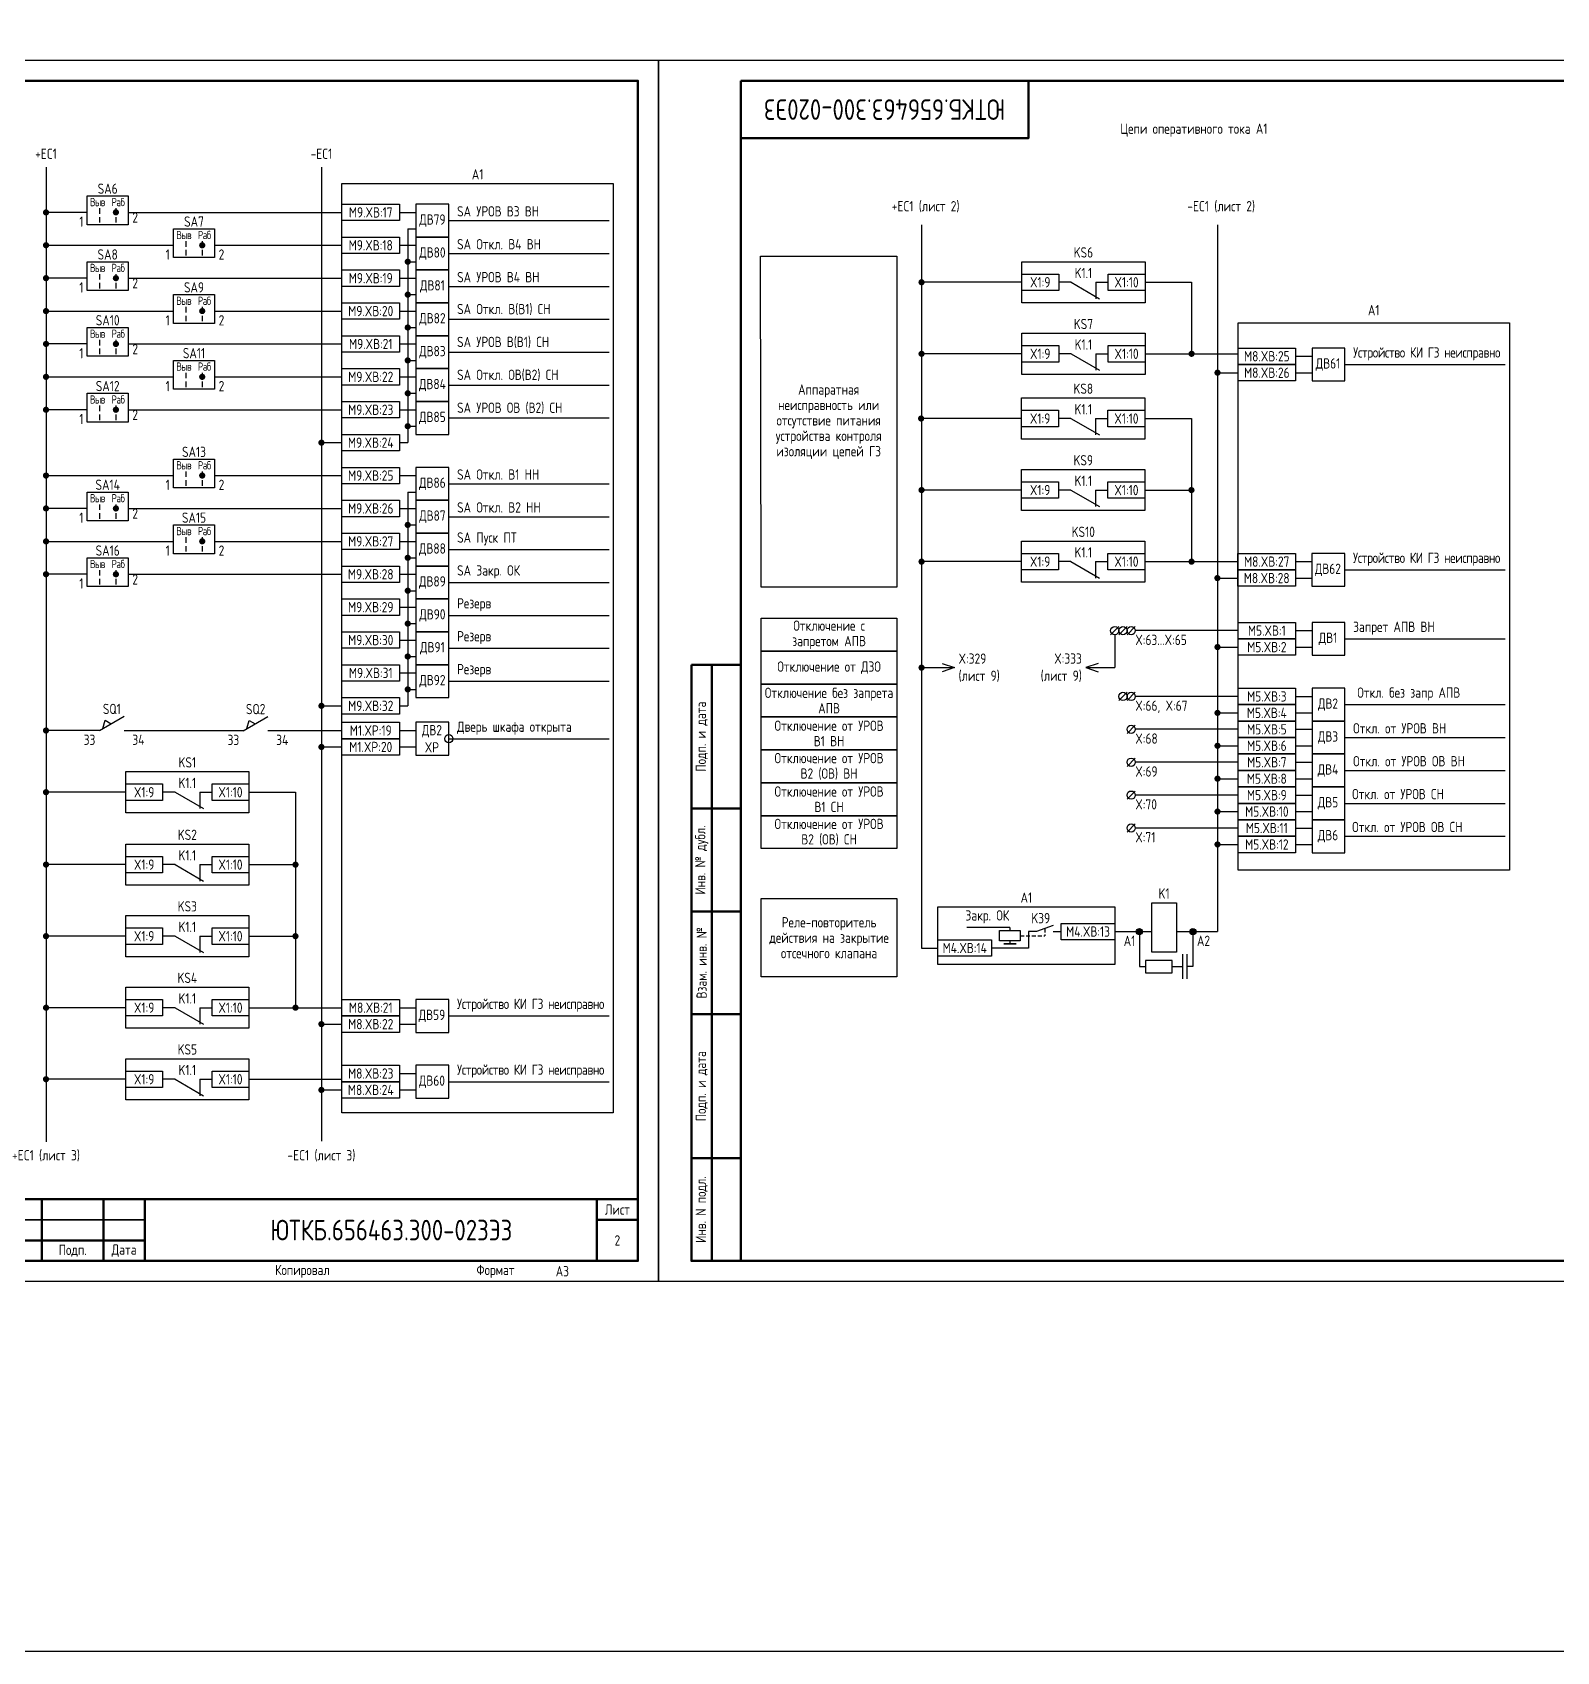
# Model space of a CAD drawing. Header units: millimetres. Extents: x -1117 to 6417, y -90 to 586.
# Drawn here: x 687.7 to 1058.5, y -90 to 303.8 of the extents above; entities that cross this region are included whole.
import ezdxf
from ezdxf.enums import TextEntityAlignment as Align

# ---------------------------------------------------------------- set-up
doc = ezdxf.new("R2010")
doc.units = ezdxf.units.MM
doc.linetypes.add('HIDDEN2', pattern=[4.7625, 3.175, -1.5875])
doc.styles.add('Gost_type_A', font='GOST_A.TTF')

# ---------------------------------------------------------------- blocks, each defined once
blk = doc.blocks.new('POINT')
at = {"const_width": 0.75}
blk.add_lwpolyline([(-0.375, 0, 1), (0.375, 0, 1)], format="xyb", close=True, dxfattribs=at)
blk = doc.blocks.new('Штамп угловой верхний')
at = {"lineweight": 50}
blk.add_lwpolyline([(0, 0), (70, 0), (70, -14), (0, -14)], close=True, dxfattribs=at)
blk = doc.blocks.new('Формат_А3')
blk.add_lwpolyline([(-420, 297), (0, 297), (0, 0), (-420, 0)], close=True)
at = {"lineweight": 50}
blk.add_lwpolyline([(-400, 292), (-5, 292), (-5, 5), (-400, 5)], close=True, dxfattribs=at)
blk = doc.blocks.new('Штамп левый нижний')
at = {"lineweight": 50}
for points in [[(-12, 145), (-7, 145), (-7, 110), (-12, 110)], [(-7, 145), (0, 145), (0, 110), (-7, 110)], [(-12, 110), (-7, 110), (-7, 85), (-12, 85)], [(-7, 110), (0, 110), (0, 85), (-7, 85)], [(-12, 85), (-7, 85), (-7, 60), (-12, 60)], [(-7, 85), (0, 85), (0, 60), (-7, 60)], [(-12, 60), (-7, 60), (-7, 25), (-12, 25)], [(-7, 60), (0, 60), (0, 25), (-7, 25)], [(-12, 25), (-7, 25), (-7, 0), (-12, 0)], [(-7, 25), (0, 25), (0, 0), (-7, 0)]]:
    blk.add_lwpolyline(points, close=True, dxfattribs=at)
at = {"char_height": 2.5, "attachment_point": 5, "rotation": 90, "style": 'Gost_type_A'}
for s, insert, width in [('Подп. и дата', (-9.5, 127.5), 35), ('Инв. № дубл.', (-9.5, 97.5), 25), ('Взам. инв. №', (-9.5, 72.5), 25), ('Подп. и дата', (-9.5, 42.5), 35), ('Инв. N подл.', (-9.5, 12.5), 25)]:
    blk.add_mtext(s, dxfattribs=dict(at, insert=insert, width=width))
blk = doc.blocks.new('Штамп малый нижний')
at = {"lineweight": 50}
for points in [[(-185, 15), (-178, 15), (-178, 5), (-185, 5)], [(-178, 15), (-168, 15), (-168, 5), (-178, 5)], [(-168, 15), (-145, 15), (-145, 5), (-168, 5)], [(-145, 15), (-130, 15), (-130, 5), (-145, 5)], [(-130, 15), (-120, 15), (-120, 5), (-130, 5)], [(-120, 15), (-10, 15), (-10, 0), (-120, 0)], [(-10, 15), (0, 15), (0, 10), (-10, 10)], [(-10, 10), (0, 10), (0, 0), (-10, 0)], [(-185, 5), (-178, 5), (-178, 0), (-185, 0)], [(-178, 5), (-168, 5), (-168, 0), (-178, 0)], [(-168, 5), (-145, 5), (-145, 0), (-168, 0)], [(-145, 5), (-130, 5), (-130, 0), (-145, 0)], [(-130, 5), (-120, 5), (-120, 0), (-130, 0)]]:
    blk.add_lwpolyline(points, close=True, dxfattribs=at)
for points in [[(-185, 15), (-178, 15), (-178, 10), (-185, 10)], [(-178, 15), (-168, 15), (-168, 10), (-178, 10)], [(-168, 15), (-145, 15), (-145, 10), (-168, 10)], [(-145, 15), (-130, 15), (-130, 10), (-145, 10)], [(-130, 15), (-120, 15), (-120, 10), (-130, 10)], [(-185, 10), (-178, 10), (-178, 5), (-185, 5)], [(-178, 10), (-168, 10), (-168, 5), (-178, 5)], [(-168, 10), (-145, 10), (-145, 5), (-168, 5)], [(-145, 10), (-130, 10), (-130, 5), (-145, 5)], [(-130, 10), (-120, 10), (-120, 5), (-130, 5)]]:
    blk.add_lwpolyline(points, close=True)
at = {"char_height": 2.5, "style": 'Gost_type_A'}
for s, insert, width, attachment_point in [('Лист', (-5, 12.5), 10, 5), ('№ докум.', (-156.5, 2.5), 23, 5), ('Подп.', (-137.5, 2.5), 15, 5), ('Дата', (-125, 2.5), 10, 5), ('Изм.', (-181.5, 2.5), 7, 5), ('Лист', (-173, 2.5), 10, 5), ('Копировал', (-75, -2.53), 13.1202, 6), ('Формат', (-30, -2.53), 13.1202, 6)]:
    blk.add_mtext(s, dxfattribs=dict(at, insert=insert, width=width, attachment_point=attachment_point))
blk = doc.blocks.new('Переключатель_положение')
for p, q in [((2, 1), (2, -0.34)), ((2, -1.14), (2, -2.49))]:
    blk.add_line(p, q)

msp = doc.modelspace()

# ---------------------------------------------------------------- hatches: boundary and pattern name
at = {"linetype": 'Continuous', "ltscale": 4.8}
h = msp.add_hatch(color=256, dxfattribs=at)
edge = h.paths.add_edge_path()
edge.add_arc((957, 85.1), 0.75, 0, 360)
h = msp.add_hatch(color=256, dxfattribs=at)
edge = h.paths.add_edge_path()
edge.add_arc((970, 85.1), 0.75, 0, 360)

# ---------------------------------------------------------------- linework, layer by layer
for p, q in [((691, 271), (691, 33.98)), ((758, 271), (758, 34.1)), ((701, 259.99), (691, 259.99)), ((711, 259.99), (763, 259.99)), ((777, 259.99), (781, 259.99)), ((779, 255.99), (781, 255.99)), ((779, 255.99), (779, 203.99)), ((789, 257.99), (828, 257.99)), ((904, 257), (904, 81.1)), ((976, 257), (976, 85.1)), ((691, 251.99), (722, 251.99)), ((732, 251.99), (763, 251.99)), ((777, 251.99), (781, 251.99)), ((789, 249.99), (828, 249.99)), ((779, 247.99), (781, 247.99)), ((701, 243.99), (691, 243.99)), ((711, 243.99), (763, 243.99)), ((777, 243.99), (781, 243.99)), ((789, 241.99), (828, 241.99)), ((928.38, 243), (904, 243)), ((940.38, 243), (937.38, 243)), ((940.38, 243), (947.3, 239)), ((946.38, 243), (946.38, 239)), ((946.38, 243), (949.38, 243)), ((958.37, 243), (969.69, 243)), ((958.37, 243), (969.69, 243)), ((969.69, 243), (969.69, 225.6)), ((779, 239.99), (781, 239.99)), ((691, 235.99), (722, 235.99)), ((732, 235.99), (763, 235.99)), ((777, 235.99), (781, 235.99)), ((789, 233.99), (828, 233.99)), ((779, 231.99), (781, 231.99)), ((701, 227.99), (691, 227.99)), ((711, 227.99), (763, 227.99)), ((777, 227.99), (781, 227.99)), ((789, 225.99), (828, 225.99)), ((928.38, 225.6), (904, 225.6)), ((940.38, 225.6), (937.38, 225.6)), ((940.38, 225.6), (947.3, 221.6)), ((946.38, 225.6), (946.38, 221.6)), ((946.38, 225.6), (949.38, 225.6)), ((958.37, 225.6), (981, 225.6)), ((995, 225), (999, 225)), ((779, 223.99), (781, 223.99)), ((976, 221), (981, 221)), ((995, 221), (999, 221)), ((1007, 223), (1046, 223)), ((691, 219.99), (722, 219.99)), ((732, 219.99), (763, 219.99)), ((777, 219.99), (781, 219.99)), ((789, 217.99), (828, 217.99)), ((779, 215.99), (781, 215.99)), ((701, 211.99), (691, 211.99)), ((711, 211.99), (763, 211.99)), ((777, 211.99), (781, 211.99)), ((789, 209.99), (828, 209.99)), ((928.35, 209.86), (903.97, 209.86)), ((940.35, 209.86), (937.35, 209.86)), ((940.35, 209.86), (947.27, 205.86)), ((946.35, 209.86), (946.35, 205.86)), ((946.35, 209.86), (949.35, 209.86)), ((958.35, 209.86), (969.66, 209.86)), ((958.35, 209.86), (969.66, 209.86)), ((969.66, 209.86), (969.66, 175.06)), ((779, 207.99), (781, 207.99)), ((758, 203.99), (763, 203.99)), ((758, 203.99), (763, 203.99)), ((777, 203.99), (779, 203.99)), ((691, 195.99), (722, 195.99)), ((732, 195.99), (763, 195.99)), ((777, 195.99), (781, 195.99)), ((789, 193.99), (828, 193.99)), ((779, 191.99), (781, 191.99)), ((779, 191.99), (779, 139.99)), ((928.35, 192.46), (904, 192.46)), ((940.35, 192.46), (937.35, 192.46)), ((940.35, 192.46), (947.27, 188.46)), ((946.35, 192.46), (946.35, 188.46)), ((946.35, 192.46), (949.35, 192.46)), ((958.35, 192.46), (969.66, 192.46)), ((701, 187.99), (691, 187.99)), ((711, 187.99), (763, 187.99)), ((777, 187.99), (781, 187.99)), ((789, 185.99), (828, 185.99)), ((779, 183.99), (781, 183.99)), ((691, 179.99), (722, 179.99)), ((732, 179.99), (763, 179.99)), ((777, 179.99), (781, 179.99)), ((789, 177.99), (828, 177.99)), ((779, 175.99), (781, 175.99)), ((928.35, 175.06), (904, 175.06)), ((940.35, 175.06), (937.35, 175.06)), ((940.35, 175.06), (947.27, 171.06)), ((946.35, 175.06), (946.35, 171.06)), ((946.35, 175.06), (949.35, 175.06)), ((958.35, 175.06), (980.97, 175.06)), ((994.97, 175.06), (998.97, 175.06)), ((701, 171.99), (691, 171.99)), ((711, 171.99), (763, 171.99)), ((777, 171.99), (781, 171.99)), ((789, 169.99), (828, 169.99)), ((975.97, 171.06), (980.97, 171.06)), ((994.97, 171.06), (998.97, 171.06)), ((1006.97, 173.06), (1045.97, 173.06)), ((779, 167.99), (781, 167.99)), ((777, 163.99), (781, 163.99)), ((789, 161.99), (828, 161.99)), ((779, 159.99), (781, 159.99)), ((952, 159.28), (950, 157.28)), ((954, 159.28), (952, 157.28)), ((956, 159.28), (954, 157.28)), ((981, 158.28), (956, 158.28)), ((995, 158.28), (999, 158.28)), ((777, 155.99), (781, 155.99)), ((789, 153.99), (828, 153.99)), ((951, 157.28), (951, 149.28)), ((976, 154.28), (981, 154.28)), ((995, 154.28), (999, 154.28)), ((1007, 156.28), (1046, 156.28)), ((779, 151.99), (781, 151.99)), ((777, 147.99), (781, 147.99)), ((789, 145.99), (828, 145.99)), ((904, 149.28), (912, 149.28)), ((944, 149.28), (951, 149.28)), ((779, 143.99), (781, 143.99)), ((954, 143.28), (952, 141.28)), ((956, 143.28), (954, 141.28)), ((981, 142.28), (956, 142.28)), ((995, 142.28), (999, 142.28)), ((758, 139.99), (763, 139.99)), ((758, 139.99), (763, 139.99)), ((777, 139.99), (779, 139.99)), ((976, 138.28), (981, 138.28)), ((995, 138.28), (999, 138.28)), ((1007, 140.28), (1046, 140.28)), ((704, 133.99), (691, 133.99)), ((704, 133.99), (710, 137.45)), ((704.86, 134.49), (705.43, 136.48)), ((705.43, 136.48), (706.87, 135.65)), ((739, 133.95), (710, 133.95)), ((739, 133.95), (745, 137.41)), ((739.86, 134.45), (740.43, 136.43)), ((740.43, 136.43), (741.87, 135.6)), ((745, 133.99), (763, 133.99)), ((777, 133.99), (781, 133.99)), ((956, 135.28), (954, 133.28)), ((981, 134.28), (956, 134.28)), ((995, 134.28), (999, 134.28)), ((758, 129.99), (763, 129.99)), ((758, 129.99), (763, 129.99)), ((777, 129.99), (781, 129.99)), ((789, 131.99), (828, 131.99)), ((976, 130.28), (981, 130.28)), ((995, 130.28), (999, 130.28)), ((1007, 132.28), (1046, 132.28)), ((956, 127.28), (954, 125.28)), ((981, 126.28), (956, 126.28)), ((995, 126.28), (999, 126.28)), ((976, 122.28), (981, 122.28)), ((995, 122.28), (999, 122.28)), ((1007, 124.28), (1046, 124.28)), ((710.38, 118.99), (691, 118.99)), ((722.38, 118.99), (719.38, 118.99)), ((722.38, 118.99), (729.3, 114.99)), ((728.38, 118.99), (728.38, 114.99)), ((728.38, 118.99), (731.38, 118.99)), ((740.37, 118.99), (751.69, 118.99)), ((751.69, 118.99), (751.69, 66.59)), ((956, 119.28), (954, 117.28)), ((981, 118.28), (956, 118.28)), ((995, 118.28), (999, 118.28)), ((976, 114.28), (981, 114.28)), ((995, 114.28), (999, 114.28)), ((1007, 116.28), (1046, 116.28)), ((956, 111.28), (954, 109.28)), ((981, 110.28), (956, 110.28)), ((995, 110.28), (999, 110.28)), ((1007, 108.28), (1046, 108.28)), ((976, 106.28), (981, 106.28)), ((995, 106.28), (999, 106.28)), ((710.38, 101.38), (691, 101.38)), ((722.38, 101.38), (719.38, 101.38)), ((722.38, 101.38), (729.3, 97.38)), ((728.38, 101.38), (728.38, 97.38)), ((728.38, 101.38), (731.38, 101.38)), ((740.37, 101.38), (751.69, 101.38)), ((710.38, 83.98), (691, 83.98)), ((722.38, 83.98), (719.38, 83.98)), ((722.38, 83.98), (729.3, 79.98)), ((728.38, 83.98), (728.38, 79.98)), ((728.38, 83.98), (731.38, 83.98)), ((740.37, 83.98), (751.69, 83.98)), ((925.5, 86.1), (915, 86.1)), ((925.5, 86.1), (925.5, 85.35)), ((925.5, 82.85), (925.5, 82.1)), ((951, 85.1), (960, 85.1)), ((966, 85.1), (976, 85.1)), ((904, 81.1), (908, 81.1)), ((710.38, 66.59), (691, 66.59)), ((722.38, 66.59), (719.38, 66.59)), ((722.38, 66.59), (729.3, 62.59)), ((728.38, 66.59), (728.38, 62.59)), ((728.38, 66.59), (731.38, 66.59)), ((740.37, 66.59), (763, 66.59)), ((777, 66.59), (781, 66.59)), ((789, 64.59), (828, 64.59)), ((758, 62.59), (763, 62.59)), ((758, 62.59), (763, 62.59)), ((777, 62.59), (781, 62.59)), ((710.38, 49.19), (691, 49.19)), ((722.38, 49.19), (719.38, 49.19)), ((722.38, 49.19), (729.3, 45.19)), ((728.38, 49.19), (728.38, 45.19)), ((728.38, 49.19), (731.38, 49.19)), ((740.37, 49.19), (763, 49.19)), ((777, 50.59), (781, 50.59)), ((789, 48.59), (828, 48.59)), ((758, 46.59), (763, 46.59)), ((758, 46.59), (763, 46.59)), ((777, 46.59), (781, 46.59))]:
    msp.add_line(p, q)
at = {"linetype": 'HIDDEN2', "ltscale": 0.3}
for p in [(928, 84.1), (934, 85.85)]:
    msp.add_line(p, (934, 84.1), dxfattribs=at)
at = {"linetype": 'Continuous', "ltscale": 1.08}
for p, q in [((932, 85.1), (930, 85.1)), ((930, 85.1), (930, 81.1)), ((936, 85.1), (938, 85.1)), ((930, 81.1), (921, 81.1))]:
    msp.add_line(p, q, dxfattribs=at)
at = {"linetype": 'Continuous', "ltscale": 4.32}
msp.add_line((936, 86.6), (932, 85.1), dxfattribs=at)
at = {"linetype": 'Continuous', "ltscale": 4.8}
for p, q in [((957, 85.1), (957, 76.6)), ((970, 85.1), (970, 76.6)), ((967.5, 79.6), (967.5, 73.6)), ((968.5, 79.6), (968.5, 73.6)), ((957, 76.6), (958.5, 76.6)), ((965, 76.6), (967.5, 76.6)), ((970, 76.6), (968.5, 76.6))]:
    msp.add_line(p, q, dxfattribs=at)
for points in [[(-1117.42, 586), (6417.25, 586), (6417.25, -90), (-1117.42, -90)], [(701, 263.99), (711, 263.99), (711, 256.99), (701, 256.99)], [(763, 266.99), (829, 266.99), (829, 40.98), (763, 40.98)], [(763, 261.99), (777, 261.99), (777, 257.99), (763, 257.99)], [(722, 255.99), (732, 255.99), (732, 248.99), (722, 248.99)], [(763, 253.99), (777, 253.99), (777, 249.99), (763, 249.99)], [(898, 168.81), (865, 168.81), (864.82, 249.33), (898, 249.33)], [(701, 247.99), (711, 247.99), (711, 240.99), (701, 240.99)], [(763, 245.99), (777, 245.99), (777, 241.99), (763, 241.99)], [(928.38, 248), (958.37, 248), (958.37, 238), (928.38, 238)], [(928.38, 245), (937.37, 245), (937.37, 241), (928.38, 241)], [(949.38, 245), (958.37, 245), (958.37, 241), (949.38, 241)], [(722, 239.99), (732, 239.99), (732, 232.99), (722, 232.99)], [(763, 237.99), (777, 237.99), (777, 233.99), (763, 233.99)], [(981, 233.1), (1047, 233.1), (1047, 99.99), (981, 99.99)], [(701, 231.99), (711, 231.99), (711, 224.99), (701, 224.99)], [(763, 229.99), (777, 229.99), (777, 225.99), (763, 225.99)], [(928.38, 230.6), (958.37, 230.6), (958.37, 220.6), (928.38, 220.6)], [(928.38, 227.6), (937.37, 227.6), (937.37, 223.6), (928.38, 223.6)], [(949.38, 227.6), (958.37, 227.6), (958.37, 223.6), (949.38, 223.6)], [(981, 227), (995, 227), (995, 223), (981, 223)], [(722, 223.99), (732, 223.99), (732, 216.99), (722, 216.99)], [(763, 221.99), (777, 221.99), (777, 217.99), (763, 217.99)], [(981, 223), (995, 223), (995, 219), (981, 219)], [(701, 215.99), (711, 215.99), (711, 208.99), (701, 208.99)], [(763, 213.99), (777, 213.99), (777, 209.99), (763, 209.99)], [(928.35, 214.86), (958.35, 214.86), (958.35, 204.86), (928.35, 204.86)], [(928.35, 211.86), (937.35, 211.86), (937.35, 207.86), (928.35, 207.86)], [(949.35, 211.86), (958.35, 211.86), (958.35, 207.86), (949.35, 207.86)], [(763, 205.99), (777, 205.99), (777, 201.99), (763, 201.99)], [(722, 199.99), (732, 199.99), (732, 192.99), (722, 192.99)], [(763, 197.99), (777, 197.99), (777, 193.99), (763, 193.99)], [(928.35, 197.46), (958.35, 197.46), (958.35, 187.46), (928.35, 187.46)], [(928.35, 194.46), (937.35, 194.46), (937.35, 190.46), (928.35, 190.46)], [(949.35, 194.46), (958.35, 194.46), (958.35, 190.46), (949.35, 190.46)], [(701, 191.99), (711, 191.99), (711, 184.99), (701, 184.99)], [(763, 189.99), (777, 189.99), (777, 185.99), (763, 185.99)], [(722, 183.99), (732, 183.99), (732, 176.99), (722, 176.99)], [(763, 181.99), (777, 181.99), (777, 177.99), (763, 177.99)], [(928.35, 180.06), (958.35, 180.06), (958.35, 170.06), (928.35, 170.06)], [(701, 175.99), (711, 175.99), (711, 168.99), (701, 168.99)], [(763, 173.99), (777, 173.99), (777, 169.99), (763, 169.99)], [(928.35, 177.06), (937.35, 177.06), (937.35, 173.06), (928.35, 173.06)], [(949.35, 177.06), (958.35, 177.06), (958.35, 173.06), (949.35, 173.06)], [(980.97, 177.06), (994.97, 177.06), (994.97, 173.06), (980.97, 173.06)], [(980.97, 173.06), (994.97, 173.06), (994.97, 169.06), (980.97, 169.06)], [(763, 165.99), (777, 165.99), (777, 161.99), (763, 161.99)], [(763, 157.99), (777, 157.99), (777, 153.99), (763, 153.99)], [(898, 153.28), (865, 153.28), (865, 161.28), (898, 161.28)], [(981, 160.28), (995, 160.28), (995, 156.28), (981, 156.28)], [(981, 156.28), (995, 156.28), (995, 152.28), (981, 152.28)], [(763, 149.99), (777, 149.99), (777, 145.99), (763, 145.99)], [(898, 145.28), (865, 145.28), (865, 153.28), (898, 153.28)], [(763, 141.99), (777, 141.99), (777, 137.99), (763, 137.99)], [(898, 137.28), (865, 137.28), (865, 145.28), (898, 145.28)], [(981, 144.28), (995, 144.28), (995, 140.28), (981, 140.28)], [(981, 140.28), (995, 140.28), (995, 136.28), (981, 136.28)], [(763, 135.99), (777, 135.99), (777, 131.99), (763, 131.99)], [(763, 135.99), (777, 135.99), (777, 131.99), (763, 131.99)], [(898, 129.28), (865, 129.28), (865, 137.28), (898, 137.28)], [(981, 136.28), (995, 136.28), (995, 132.28), (981, 132.28)], [(763, 131.99), (777, 131.99), (777, 127.99), (763, 127.99)], [(981, 132.28), (995, 132.28), (995, 128.28), (981, 128.28)], [(898, 121.28), (865, 121.28), (865, 129.28), (898, 129.28)], [(981, 128.28), (995, 128.28), (995, 124.28), (981, 124.28)], [(710.38, 123.99), (740.37, 123.99), (740.37, 113.99), (710.38, 113.99)], [(981, 124.28), (995, 124.28), (995, 120.28), (981, 120.28)], [(710.38, 120.99), (719.37, 120.99), (719.37, 116.99), (710.38, 116.99)], [(731.38, 120.99), (740.37, 120.99), (740.37, 116.99), (731.38, 116.99)], [(898, 113.28), (865, 113.28), (865, 121.28), (898, 121.28)], [(981, 120.28), (995, 120.28), (995, 116.28), (981, 116.28)], [(981, 116.28), (995, 116.28), (995, 112.28), (981, 112.28)], [(898, 105.28), (865, 105.28), (865, 113.28), (898, 113.28)], [(981, 112.28), (995, 112.28), (995, 108.28), (981, 108.28)], [(710.38, 106.38), (740.37, 106.38), (740.37, 96.38), (710.38, 96.38)], [(981, 108.28), (995, 108.28), (995, 104.28), (981, 104.28)], [(710.38, 103.38), (719.37, 103.38), (719.37, 99.38), (710.38, 99.38)], [(731.38, 103.38), (740.37, 103.38), (740.37, 99.38), (731.38, 99.38)], [(898, 74.1), (865, 74.1), (865, 93.1), (898, 93.1)], [(908, 91.1), (951, 91.1), (951, 77.1), (908, 77.1)], [(960, 92.1), (966, 92.1), (966, 80.1), (960, 80.1)], [(710.38, 88.98), (740.37, 88.98), (740.37, 78.98), (710.38, 78.98)], [(938, 87.1), (951, 87.1), (951, 83.1), (938, 83.1)], [(710.38, 85.98), (719.37, 85.98), (719.37, 81.98), (710.38, 81.98)], [(731.38, 85.98), (740.37, 85.98), (740.37, 81.98), (731.38, 81.98)], [(908, 83.1), (921, 83.1), (921, 79.1), (908, 79.1)], [(928, 85.35), (928, 82.85), (923, 82.85), (923, 85.35)], [(927, 82.1), (924, 82.1)], [(710.38, 71.59), (740.37, 71.59), (740.37, 61.59), (710.38, 61.59)], [(710.38, 68.59), (719.37, 68.59), (719.37, 64.59), (710.38, 64.59)], [(731.38, 68.59), (740.37, 68.59), (740.37, 64.59), (731.38, 64.59)], [(763, 68.59), (777, 68.59), (777, 64.59), (763, 64.59)], [(763, 64.59), (777, 64.59), (777, 60.59), (763, 60.59)], [(710.38, 54.19), (740.37, 54.19), (740.37, 44.19), (710.38, 44.19)], [(763, 52.59), (777, 52.59), (777, 48.59), (763, 48.59)], [(710.38, 51.19), (719.37, 51.19), (719.37, 47.19), (710.38, 47.19)], [(731.38, 51.19), (740.37, 51.19), (740.37, 47.19), (731.38, 47.19)], [(763, 48.59), (777, 48.59), (777, 44.59), (763, 44.59)]]:
    msp.add_lwpolyline(points, close=True)
at = {"ltscale": 4}
for points in [[(781, 253.99), (789, 253.99), (789, 261.99), (781, 261.99)], [(781, 245.99), (789, 245.99), (789, 253.99), (781, 253.99)], [(781, 237.99), (789, 237.99), (789, 245.99), (781, 245.99)], [(781, 229.99), (789, 229.99), (789, 237.99), (781, 237.99)], [(781, 221.99), (789, 221.99), (789, 229.99), (781, 229.99)], [(999, 219), (1007, 219), (1007, 227), (999, 227)], [(781, 213.99), (789, 213.99), (789, 221.99), (781, 221.99)], [(781, 205.99), (789, 205.99), (789, 213.99), (781, 213.99)], [(781, 189.99), (789, 189.99), (789, 197.99), (781, 197.99)], [(781, 181.99), (789, 181.99), (789, 189.99), (781, 189.99)], [(781, 173.99), (789, 173.99), (789, 181.99), (781, 181.99)], [(781, 165.99), (789, 165.99), (789, 173.99), (781, 173.99)], [(998.97, 169.06), (1006.97, 169.06), (1006.97, 177.06), (998.97, 177.06)], [(781, 157.99), (789, 157.99), (789, 165.99), (781, 165.99)], [(781, 149.99), (789, 149.99), (789, 157.99), (781, 157.99)], [(999, 152.28), (1007, 152.28), (1007, 160.28), (999, 160.28)], [(781, 141.99), (789, 141.99), (789, 149.99), (781, 149.99)], [(999, 136.28), (1007, 136.28), (1007, 144.28), (999, 144.28)], [(781, 127.99), (789, 127.99), (789, 135.99), (781, 135.99)], [(999, 128.28), (1007, 128.28), (1007, 136.28), (999, 136.28)], [(999, 120.28), (1007, 120.28), (1007, 128.28), (999, 128.28)], [(999, 112.28), (1007, 112.28), (1007, 120.28), (999, 120.28)], [(999, 104.28), (1007, 104.28), (1007, 112.28), (999, 112.28)], [(781, 60.59), (789, 60.59), (789, 68.59), (781, 68.59)], [(781, 44.59), (789, 44.59), (789, 52.59), (781, 52.59)]]:
    msp.add_lwpolyline(points, close=True, dxfattribs=at)
for points in [[(909, 150.28), (912, 149.28), (909, 148.28)], [(947, 150.28), (944, 149.28), (947, 148.28)]]:
    msp.add_lwpolyline(points)
at = {"linetype": 'Continuous', "ltscale": 4.8}
msp.add_lwpolyline([(958.5, 75.1), (965, 75.1), (965, 78.1), (958.5, 78.1)], close=True, dxfattribs=at)
for centre in [(951, 158.28), (953, 158.28), (955, 158.28), (953, 142.28), (955, 142.28), (955, 134.28), (789, 131.99), (955, 126.28), (955, 118.28), (955, 110.28)]:
    msp.add_circle(centre, 1)
for centre in [(957, 85.1), (970, 85.1)]:
    msp.add_circle(centre, 0.75, dxfattribs=at)

# ---------------------------------------------------------------- block references
at = {"color": 1}
for name, p in [('Формат_А3', (840, 0)), ('Формат_А3', (1260, 0)), ('Штамп левый нижний', (860, 5)), ('Штамп малый нижний', (835, 5))]:
    msp.add_blockref(name, p, dxfattribs=at)
for name, p in [('Штамп угловой верхний', (860, 292)), ('POINT', (691, 259.99)), ('Переключатель_положение', (702, 259.99)), ('POINT', (708, 259.99)), ('Переключатель_положение', (706, 259.99)), ('POINT', (691, 251.99)), ('Переключатель_положение', (723, 251.99)), ('POINT', (729, 251.99)), ('Переключатель_положение', (727, 251.99)), ('POINT', (779, 247.99)), ('POINT', (691, 243.99)), ('Переключатель_положение', (702, 243.99)), ('POINT', (708, 243.99)), ('Переключатель_положение', (706, 243.99)), ('POINT', (779, 239.99)), ('POINT', (904, 243)), ('POINT', (691, 235.99)), ('Переключатель_положение', (723, 235.99)), ('POINT', (729, 235.99)), ('Переключатель_положение', (727, 235.99)), ('POINT', (779, 231.99)), ('POINT', (691, 227.99)), ('Переключатель_положение', (702, 227.99)), ('POINT', (708, 227.99)), ('Переключатель_положение', (706, 227.99)), ('POINT', (779, 223.99)), ('POINT', (904, 225.6)), ('POINT', (969.69, 225.6)), ('POINT', (969.69, 225.6)), ('POINT', (691, 219.99)), ('Переключатель_положение', (723, 219.99)), ('POINT', (729, 219.99)), ('Переключатель_положение', (727, 219.99)), ('POINT', (976, 221)), ('POINT', (976, 221)), ('POINT', (779, 215.99)), ('POINT', (691, 211.99)), ('Переключатель_положение', (702, 211.99)), ('POINT', (708, 211.99)), ('Переключатель_положение', (706, 211.99)), ('POINT', (779, 207.99)), ('POINT', (903.9, 209.86)), ('POINT', (758, 203.99)), ('POINT', (758, 203.99)), ('Переключатель_положение', (723, 195.99)), ('Переключатель_положение', (727, 195.99)), ('POINT', (691, 195.99)), ('POINT', (729, 195.99)), ('POINT', (904, 192.46)), ('POINT', (969.66, 192.46)), ('POINT', (969.66, 192.46)), ('POINT', (691, 187.99)), ('Переключатель_положение', (702, 187.99)), ('POINT', (708, 187.99)), ('Переключатель_положение', (706, 187.99)), ('POINT', (779, 183.99)), ('POINT', (691, 179.99)), ('Переключатель_положение', (723, 179.99)), ('POINT', (729, 179.99)), ('Переключатель_положение', (727, 179.99)), ('POINT', (779, 175.99)), ('POINT', (904, 175.06)), ('POINT', (969.69, 175.06)), ('POINT', (969.69, 175.06)), ('POINT', (691, 171.99)), ('Переключатель_положение', (702, 171.99)), ('POINT', (708, 171.99)), ('Переключатель_положение', (706, 171.99)), ('POINT', (975.97, 171.06)), ('POINT', (975.97, 171.06)), ('POINT', (779, 167.99)), ('POINT', (779, 159.99)), ('POINT', (976, 154.28)), ('POINT', (779, 151.99)), ('POINT', (904, 149.28)), ('POINT', (779, 143.99)), ('POINT', (758, 139.99)), ('POINT', (758, 139.99)), ('POINT', (976, 138.28)), ('POINT', (691, 133.99)), ('POINT', (758, 129.99)), ('POINT', (758, 129.99)), ('POINT', (976, 130.28)), ('POINT', (976, 122.28)), ('POINT', (691, 118.99)), ('POINT', (976, 114.28)), ('POINT', (976, 106.28)), ('POINT', (691, 101.38)), ('POINT', (751.69, 101.38)), ('POINT', (751.69, 101.38)), ('POINT', (691, 83.98)), ('POINT', (751.69, 83.98)), ('POINT', (751.69, 83.98)), ('POINT', (691, 66.59)), ('POINT', (751.69, 66.59)), ('POINT', (751.69, 66.59)), ('POINT', (758, 62.59)), ('POINT', (758, 62.59)), ('POINT', (691, 49.19)), ('POINT', (758, 46.59)), ('POINT', (758, 46.59))]:
    msp.add_blockref(name, p)

# ---------------------------------------------------------------- texts
at = {"style": 'Gost_type_A'}
msp.add_text('A1', height=2.5, dxfattribs=at).set_placement((956, 84.1), align=Align.TOP_RIGHT)
msp.add_text('A2', height=2.5, dxfattribs=at).set_placement((971, 84.1), align=Align.TOP_LEFT)
at = {"insert": (895, 285), "char_height": 5, "width": 70, "attachment_point": 5, "rotation": 180, "style": 'Gost_type_A'}
msp.add_mtext('ЮТКБ.656463.300-020Э3', dxfattribs=at)
at = {"char_height": 2.5, "line_spacing_factor": 0.9, "style": 'Gost_type_A'}
for s, insert, width, attachment_point in [('Цепи оперативного тока А1', (970.25, 280), 197.5, 5), ('A1', (796, 267.99), 66, 8), ('KS6', (943.38, 249), 30, 8), ('K1.1', (943.38, 244), 12, 8), ('A1', (1014, 234.97), 66, 8), ('KS7', (943.38, 231.6), 30, 8), ('K1.1', (943.38, 226.6), 12, 8), ('Аппаратная неисправность или отсутствие питания устройства контроля изоляции цепей ГЗ', (881.41, 209.07), 33.1797, 5), ('KS8', (943.35, 215.86), 30, 8), ('K1.1', (943.35, 210.86), 12, 8), ('KS9', (943.35, 198.46), 30, 8), ('K1.1', (943.35, 193.46), 12, 8), ('KS10', (943.35, 181.06), 30, 8), ('K1.1', (943.35, 176.06), 12, 8), ('Отключение с\\Pзапретом АПВ', (881.5, 157.28), 33, 5), ('X:63...X:65', (956, 157.28), 8, 1), ('Отключение от ДЗО', (881.5, 149.28), 33, 5), ('Отключение без запрета АПВ', (881.5, 141.28), 33, 5), ('X:66, X:67', (956, 141.28), 15, 1), ('Отключение от УРОВ\\PВ1 ВН', (881.5, 133.28), 33, 5), ('X:68', (956, 133.28), 8, 1), ('KS1', (725.38, 124.99), 30, 8), ('Отключение от УРОВ\\PВ2 (ОВ) ВН', (881.5, 125.28), 33, 5), ('K1.1', (725.38, 119.99), 12, 8), ('X:69', (956, 125.28), 8, 1), ('Отключение от УРОВ\\PВ1 СН', (881.5, 117.28), 33, 5), ('X:70', (956, 117.28), 8, 1), ('Отключение от УРОВ\\PВ2 (ОВ) СН', (881.5, 109.28), 33, 5), ('KS2', (725.38, 107.38), 30, 8), ('X:71', (956, 109.28), 8, 1), ('K1.1', (725.38, 102.38), 12, 8), ('A1', (929.5, 92.1), 43.0001, 8), ('KS3', (725.38, 89.98), 30, 8), ('K1.1', (725.38, 84.98), 12, 8), ('Реле-повторитель действия на закрытие отсечного клапана', (881.5, 83.6), 33, 5), ('KS4', (725.38, 72.59), 30, 8), ('K1.1', (725.38, 67.59), 12, 8), ('KS5', (725.38, 55.19), 30, 8), ('K1.1', (725.38, 50.19), 12, 8)]:
    msp.add_mtext(s, dxfattribs=dict(at, insert=insert, width=width, attachment_point=attachment_point))
at = {"style": 'Gost_type_A'}
for s, insert, char_height, width, attachment_point in [('+EC1', (691, 273), 2.5, 18, 8), ('-EC1', (758, 273), 2.5, 20, 8), ('SA6', (706, 264.5), 2.5, 10, 8), ('{\\T0.9;Выв}', (703.5, 262.49), 2, 5, 5), ('{\\T0.9;Раб}', (708.5, 262.49), 2, 5, 5), ('M9.XВ:17', (770, 259.99), 2.5, 14, 5), ('SA УРОВ В3 ВН', (791, 258.99), 2.5, 36.4793, 7), ('+EC1 (лист 2)', (905, 260), 2.5, 18, 8), ('-EC1 (лист 2)', (976.89, 260), 2.5, 19.7733, 8), ('{\\T0.9;1}', (700, 258.99), 2.5, 5, 3), ('SA7', (727, 256.5), 2.5, 10, 8), ('ДВ79', (785, 257.99), 2.5, 7.9998, 5), ('{\\T0.9;Выв}', (724.5, 254.49), 2, 5, 5), ('{\\T0.9;Раб}', (729.5, 254.49), 2, 5, 5), ('M9.XВ:18', (770, 251.99), 2.5, 14, 5), ('SA Откл. В4 ВН', (791, 250.99), 2.5, 29.7907, 7), ('SA8', (706, 248.5), 2.5, 10, 8), ('{\\T0.9;1}', (721, 250.99), 2.5, 5, 3), ('{\\T0.9;2}', (733, 250.99), 2.5, 5, 1), ('ДВ80', (785, 249.99), 2.5, 7.9998, 5), ('{\\T0.9;Выв}', (703.5, 246.49), 2, 5, 5), ('{\\T0.9;Раб}', (708.5, 246.49), 2, 5, 5), ('M9.XВ:19', (770, 243.99), 2.5, 14, 5), ('SA УРОВ В4 ВН', (791, 242.99), 2.5, 36.4793, 7), ('X1:9', (932.87, 243), 2.5, 9.0043, 5), ('X1:10', (953.87, 243), 2.5, 9.0043, 5), ('{\\T0.9;1}', (700, 242.99), 2.5, 5, 3), ('SA9', (727, 240.5), 2.5, 10, 8), ('ДВ81', (785, 241.99), 2.5, 7.9998, 5), ('{\\T0.9;Выв}', (724.5, 238.49), 2, 5, 5), ('{\\T0.9;Раб}', (729.5, 238.49), 2, 5, 5), ('M9.XВ:20', (770, 235.99), 2.5, 14, 5), ('SA Откл. В(В1) СН', (791, 234.99), 2.5, 29.7907, 7), ('SA10', (706, 232.5), 2.5, 10, 8), ('{\\T0.9;1}', (721, 234.99), 2.5, 5, 3), ('{\\T0.9;2}', (733, 234.99), 2.5, 5, 1), ('ДВ82', (785, 233.99), 2.5, 7.9998, 5), ('{\\T0.9;Выв}', (703.5, 230.49), 2, 5, 5), ('{\\T0.9;Раб}', (708.5, 230.49), 2, 5, 5), ('M9.XВ:21', (770, 227.99), 2.5, 14, 5), ('SA УРОВ В(В1) СН ', (791, 226.99), 2.5, 36.4793, 7), ('{\\T0.9;1}', (700, 226.99), 2.5, 5, 3), ('SA11', (727, 224.5), 2.5, 10, 8), ('ДВ83', (785, 225.99), 2.5, 7.9998, 5), ('X1:9', (932.87, 225.6), 2.5, 9.0043, 5), ('X1:10', (953.87, 225.6), 2.5, 9.0043, 5), ('M8.XВ:25', (988, 225), 2.5, 14, 5), ('ДВ61', (1002.88, 223), 2.5, 7.7588, 5), ('{\\T0.9;Выв}', (724.5, 222.49), 2, 5, 5), ('{\\T0.9;Раб}', (729.5, 222.49), 2, 5, 5), ('M9.XВ:22', (770, 219.99), 2.5, 14, 5), ('SA Откл. ОВ(В2) СН', (791, 218.99), 2.5, 36.4793, 7), ('M8.XВ:26', (988, 221), 2.5, 14, 5), ('SA12', (706, 216.5), 2.5, 10, 8), ('{\\T0.9;1}', (721, 218.99), 2.5, 5, 3), ('{\\T0.9;2}', (733, 218.99), 2.5, 5, 1), ('ДВ84', (785, 217.99), 2.5, 7.9998, 5), ('{\\T0.9;Выв}', (703.5, 214.49), 2, 5, 5), ('{\\T0.9;Раб}', (708.5, 214.49), 2, 5, 5), ('M9.XВ:23', (770, 211.99), 2.5, 14, 5), ('SA УРОВ ОВ (В2) СН', (791, 210.99), 2.5, 36.4793, 7), ('{\\T0.9;1}', (700, 210.99), 2.5, 5, 3), ('ДВ85', (785, 209.99), 2.5, 7.9998, 5), ('X1:9', (932.84, 209.86), 2.5, 9.0043, 5), ('X1:10', (953.84, 209.86), 2.5, 9.0043, 5), ('M9.XВ:24', (770, 203.99), 2.5, 14, 5), ('SA13', (727, 200.5), 2.5, 10, 8), ('{\\T0.9;Выв}', (724.5, 198.49), 2, 5, 5), ('{\\T0.9;Раб}', (729.5, 198.49), 2, 5, 5), ('M9.XВ:25', (770, 195.99), 2.5, 14, 5), ('SA Откл. В1 НН', (791, 194.99), 2.5, 36.4793, 7), ('SA14', (706, 192.5), 2.5, 10, 8), ('{\\T0.9;1}', (721, 194.99), 2.5, 5, 3), ('{\\T0.9;2}', (733, 194.99), 2.5, 5, 1), ('ДВ86', (785, 193.99), 2.5, 7.9998, 5), ('X1:9', (932.84, 192.46), 2.5, 9.0043, 5), ('X1:10', (953.84, 192.46), 2.5, 9.0043, 5), ('{\\T0.9;Выв}', (703.5, 190.49), 2, 5, 5), ('{\\T0.9;Раб}', (708.5, 190.49), 2, 5, 5), ('M9.XВ:26', (770, 187.99), 2.5, 14, 5), ('SA Откл. В2 НН', (791, 186.99), 2.5, 36.4793, 7), ('{\\T0.9;1}', (700, 186.99), 2.5, 5, 3), ('SA15', (727, 184.5), 2.5, 10, 8), ('ДВ87', (785, 185.99), 2.5, 7.9998, 5), ('{\\T0.9;Выв}', (724.5, 182.49), 2, 5, 5), ('{\\T0.9;Раб}', (729.5, 182.49), 2, 5, 5), ('M9.XВ:27', (770, 179.99), 2.5, 14, 5), ('\\pxt2;SA Пуск ПТ', (791, 178.99), 2.5, 36.4793, 7), ('SA16', (706, 176.5), 2.5, 10, 8), ('{\\T0.9;1}', (721, 178.99), 2.5, 5, 3), ('{\\T0.9;2}', (733, 178.99), 2.5, 5, 1), ('ДВ88', (785, 177.99), 2.5, 7.9998, 5), ('{\\T0.9;Выв}', (703.5, 174.49), 2, 5, 5), ('{\\T0.9;Раб}', (708.5, 174.49), 2, 5, 5), ('\\pxt14;SA Закр. ОК', (791, 170.99), 2.5, 36.4793, 7), ('X1:9', (932.84, 175.06), 2.5, 9.0043, 5), ('X1:10', (953.84, 175.06), 2.5, 9.0043, 5), ('M8.XВ:27', (987.97, 175.06), 2.5, 14, 5), ('ДВ62', (1002.85, 173.06), 2.5, 7.7588, 5), ('{\\T0.9;1}', (700, 170.99), 2.5, 5, 3), ('M9.XВ:28', (770, 171.99), 2.5, 14, 5), ('ДВ89', (785, 169.99), 2.5, 7.9998, 5), ('M8.XВ:28', (987.97, 171.06), 2.5, 14, 5), ('Резерв', (791, 162.99), 2.5, 40.0707, 7), ('M9.XВ:29', (770, 163.99), 2.5, 14, 5), ('ДВ90', (785, 161.99), 2.5, 7.9998, 5), ('Резерв', (791, 154.99), 2.5, 40.0707, 7), ('M5.XВ:1', (988, 158.28), 2.5, 14, 5), ('ДВ1', (1002.88, 156.28), 2.5, 7.7588, 5), ('Запрет АПВ ВН', (1009, 157.28), 2.5, 46.8301, 7), ('M9.XВ:30', (770, 155.99), 2.5, 14, 5), ('ДВ91', (785, 153.99), 2.5, 7.9998, 5), ('M5.XВ:2', (988, 154.28), 2.5, 14, 5), ('Резерв', (791, 146.99), 2.5, 38, 7), ('X:329\\P(лист 9)', (913, 149.27), 2.5, 19, 4), ('X:333\\P(лист 9)', (943, 149.28), 2.5, 19, 6), ('M9.XВ:31', (770, 147.99), 2.5, 14, 5), ('ДВ92', (785, 145.99), 2.5, 7.9998, 5), ('M5.XВ:3', (988, 142.28), 2.5, 14, 5), ('ДВ2', (1002.88, 140.28), 2.5, 7.7588, 5), ('SQ1', (707, 137.99), 2.5, 10, 8), ('SQ2', (742, 137.95), 2.5, 10, 8), ('M9.XВ:32', (770, 139.99), 2.5, 14, 5), ('M5.XВ:4', (988, 138.28), 2.5, 14, 5), ('M1.XP:19', (770, 133.99), 2.5, 14, 5), ('ДВ2 XP', (784.88, 131.99), 2.5, 7.7588, 5), ('Дверь шкафа открыта', (791, 132.99), 2.5, 35.9749, 7), ('M5.XВ:5', (988, 134.28), 2.5, 14, 5), ('Откл. от УРОВ ВН', (1009, 133.28), 2.5, 27.8465, 7), ('33', (703, 132.99), 2.5, 6, 3), ('34', (712, 132.99), 2.5, 6, 1), ('33', (738, 132.95), 2.5, 6, 3), ('34', (747, 132.95), 2.5, 6, 1), ('M1.XP:20', (770, 129.99), 2.5, 14, 5), ('M5.XВ:6', (988, 130.28), 2.5, 14, 5), ('ДВ3', (1002.88, 132.28), 2.5, 7.7588, 5), ('M5.XВ:7', (988, 126.28), 2.5, 14, 5), ('Откл. от УРОВ ОВ ВН', (1009, 125.28), 2.5, 35.5248, 7), ('M5.XВ:8', (988, 122.28), 2.5, 14, 5), ('ДВ4', (1002.88, 124.28), 2.5, 7.7588, 5), ('X1:9', (714.87, 118.99), 2.5, 9.0043, 5), ('X1:10', (735.87, 118.99), 2.5, 9.0043, 5), ('M5.XВ:9', (988, 118.28), 2.5, 14, 5), ('Откл. от УРОВ СН', (1008.76, 117.28), 2.5, 33.9239, 7), ('M5.XВ:10', (988, 114.28), 2.5, 14, 5), ('ДВ5', (1002.88, 116.28), 2.5, 7.7588, 5), ('M5.XВ:11', (988, 110.28), 2.5, 14, 5), ('Откл. от УРОВ ОВ СН', (1008.76, 109.28), 2.5, 37, 7), ('M5.XВ:12', (988, 106.28), 2.5, 14, 5), ('ДВ6', (1002.88, 108.28), 2.5, 7.7588, 5), ('X1:9', (714.87, 101.38), 2.5, 9.0043, 5), ('X1:10', (735.87, 101.38), 2.5, 9.0043, 5), ('K1', (963, 93.1), 2.5, 7, 8), ('Закр. ОК', (920, 87.1), 2.5, 14, 8), ('K39', (933, 87.1), 2.5, 6, 8), ('X1:9', (714.87, 83.98), 2.5, 9.0043, 5), ('X1:10', (735.87, 83.98), 2.5, 9.0043, 5), ('М4.XВ:13', (944.5, 85.1), 2.5, 13, 5), ('М4.XВ:14', (914.5, 81.1), 2.5, 13, 5), ('X1:9', (714.87, 66.59), 2.5, 9.0043, 5), ('X1:10', (735.87, 66.59), 2.5, 9.0043, 5), ('M8.XВ:21', (770, 66.59), 2.5, 14, 5), ('M8.XВ:22', (770, 62.59), 2.5, 14, 5), ('ДВ59', (784.88, 64.59), 2.5, 7.7588, 5), ('M8.XВ:23', (770, 50.59), 2.5, 14, 5), ('X1:9', (714.87, 49.19), 2.5, 9.0043, 5), ('X1:10', (735.87, 49.19), 2.5, 9.0043, 5), ('M8.XВ:24', (770, 46.59), 2.5, 14, 5), ('ДВ60', (784.88, 48.59), 2.5, 7.7588, 5), ('+EC1 (лист 3)', (691, 29.21), 2.5, 18, 8), ('-EC1 (лист 3)', (758, 29.21), 2.5, 20, 8), ('ЮТКБ.656463.300-023Э3', (775, 12.5), 5, 120, 5), ('2', (830, 10), 2.5, 10, 5), ('A3', (815, 2.5), 2.5, 20, 4)]:
    msp.add_mtext(s, dxfattribs=dict(at, insert=insert, char_height=char_height, width=width, attachment_point=attachment_point))
at = {"char_height": 2.5, "attachment_point": 1, "style": 'Gost_type_A'}
for insert in [(712, 259.99), (712, 243.99), (712, 227.99), (712, 211.99), (712, 187.99), (712, 171.99)]:
    msp.add_mtext('{\\T0.9;2}', dxfattribs=dict(at, insert=insert))
at = {"color": 6, "char_height": 2.5, "attachment_point": 7, "style": 'Gost_type_A'}
for s, insert, width in [('{\\T0.95;Устройство КИ ГЗ неисправно}', (1009, 224), 40), ('{\\T0.95;Устройство КИ ГЗ неисправно}', (1008.97, 174.06), 40), ('Откл. без запр АПВ', (1010, 141.28), 34), ('{\\T0.95;Устройство КИ ГЗ неисправно}', (791, 65.59), 40), ('{\\T0.95;Устройство КИ ГЗ неисправно}', (791, 49.59), 40)]:
    msp.add_mtext(s, dxfattribs=dict(at, insert=insert, width=width))

doc.saveas('drawing.dxf')
